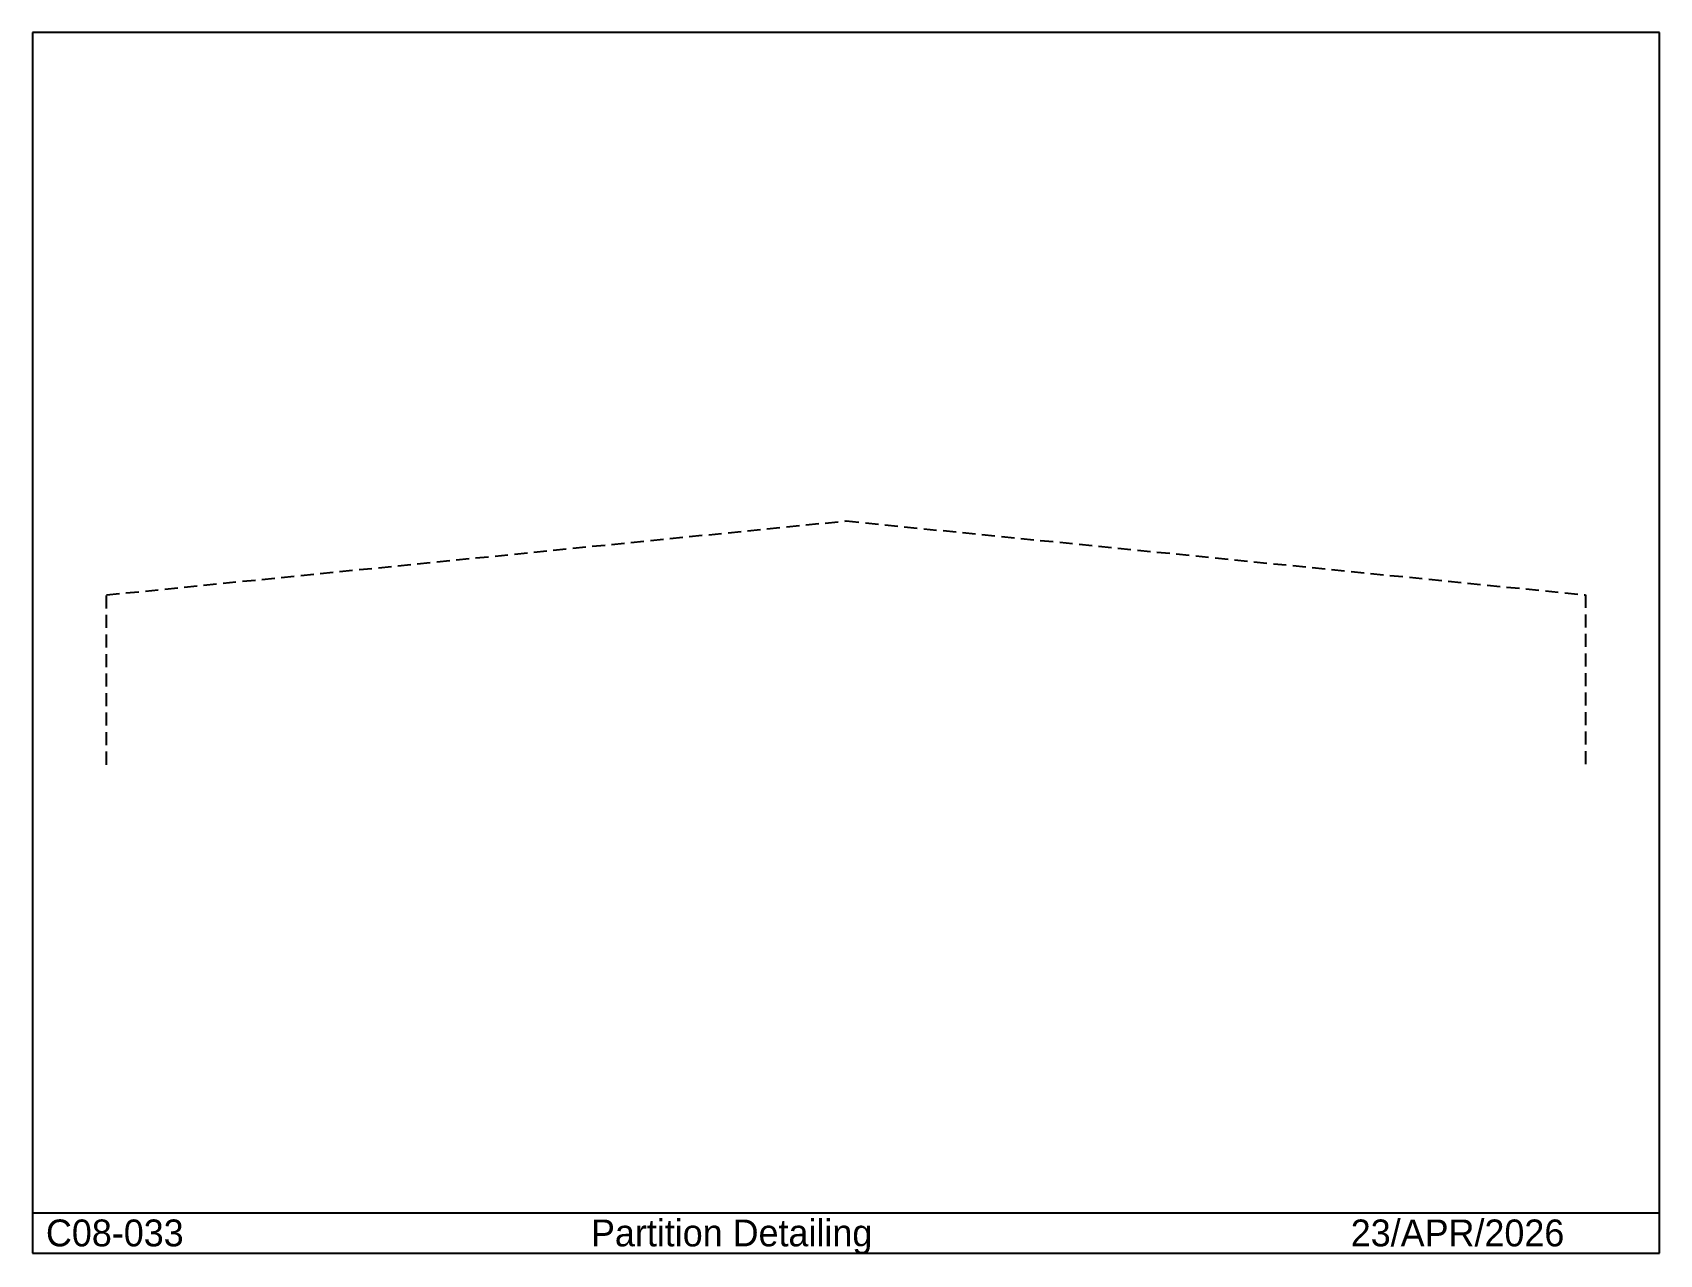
# Model space of a CAD drawing. Extents: x -3050 to 64050, y -20195 to 30188.
import ezdxf

# ---------------------------------------------------------------- set-up
doc = ezdxf.new("R2010")
doc.units = 0
doc.linetypes.add('CONTIN', pattern=[0])
doc.linetypes.add('DASHED', pattern=[805.2, 536.8, -268.4])
doc.layers.get('0').update_dxf_attribs({"linetype": 'CONTIN'})
doc.layers.add('8', color=5, linetype='DASHED')

msp = doc.modelspace()

# ---------------------------------------------------------------- linework, layer by layer
for p, q in [((64050.004, 30187.5), (-3050, 30187.5)), ((-3050, 30187.5), (-3050, -20137.5)), ((64050.004, -20137.5), (64050.004, 30187.5)), ((-3050, -18476.773), (64050.004, -18476.773)), ((-3050, -20137.5), (64050.004, -20137.5))]:
    msp.add_line(p, q)
at = {"layer": '8'}
for p, q in [((0, 7000), (30500.002, 10050)), ((30500.002, 10050), (61000.004, 7000)), ((0, 0), (0, 7000)), ((61000.004, 7000), (61000.004, 0))]:
    msp.add_line(p, q, dxfattribs=at)

# ---------------------------------------------------------------- texts
for s, p in [('C08-033', (-2496.425, -19860.711)), ('Partition Detailing', (19982.08, -19860.711)), ('23/APR/2026', (51317.777, -19860.711))]:
    msp.add_text(s, height=1107.15).set_placement(p)

doc.saveas('drawing.dxf')
